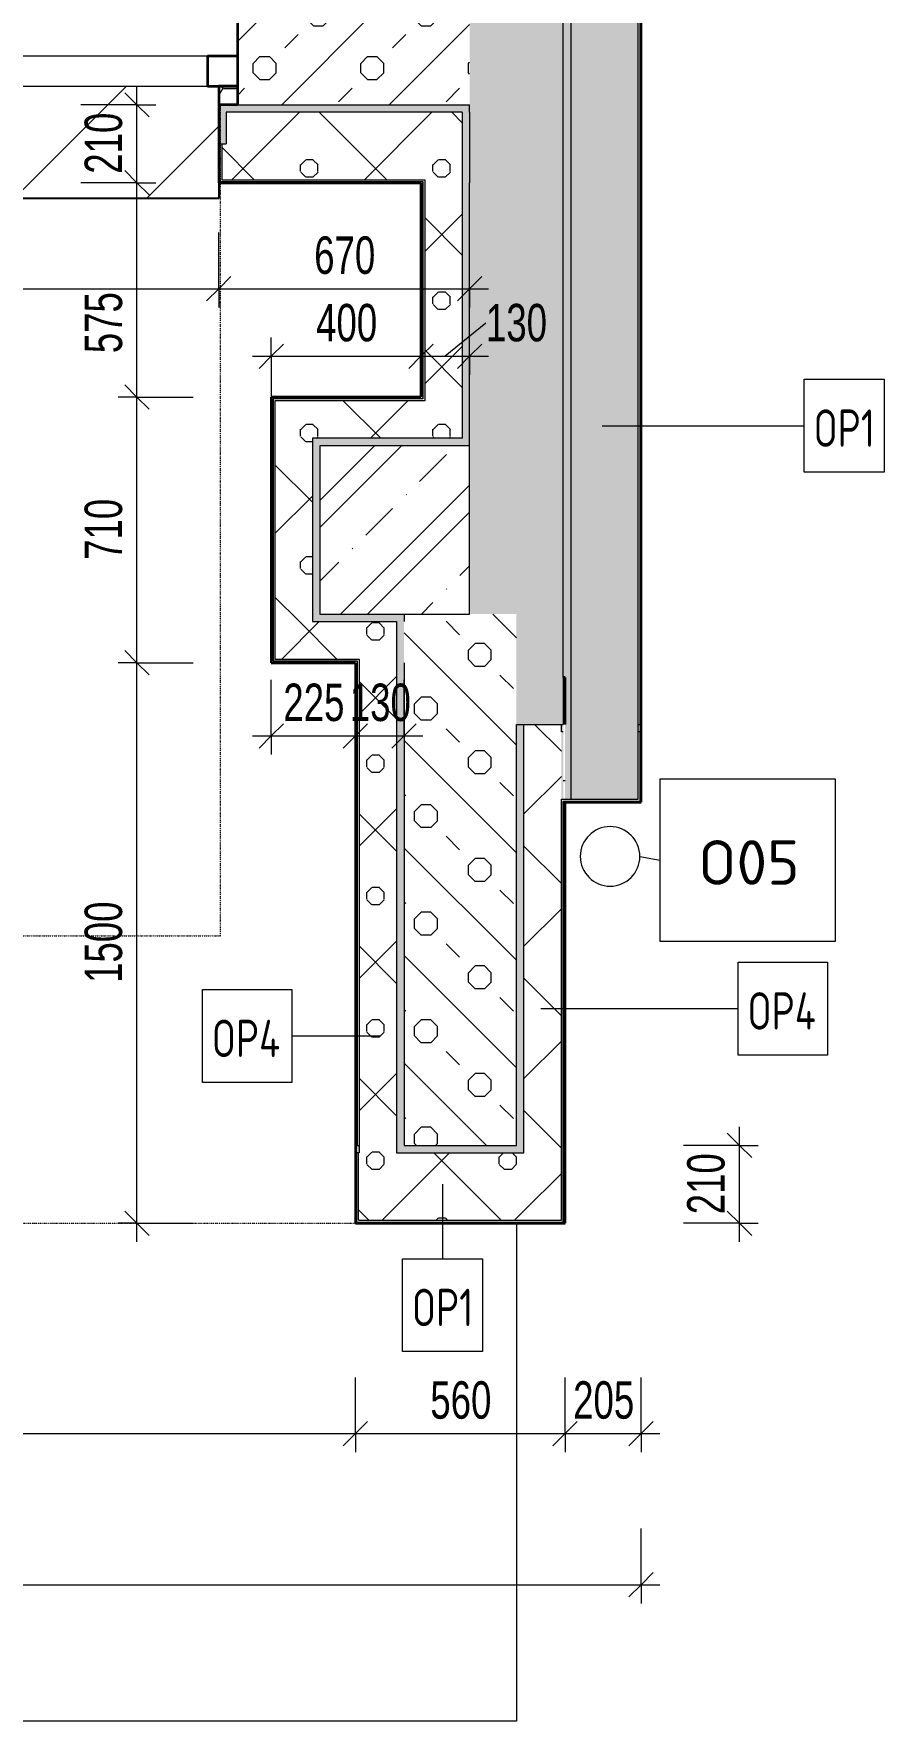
# Model space of a CAD drawing. Header units: millimetres. Extents: x -3281 to 232784, y -45352 to 20466.
# Drawn here: x 40099 to 42371, y -31726 to -27217 of the extents above; entities that cross this region are included whole.
import ezdxf

# ---------------------------------------------------------------- set-up
doc = ezdxf.new("R2010")
doc.units = ezdxf.units.MM
doc.linetypes.add('Dash dot dot', pattern=[5, 2, -1, 0, -1, 0, -1])
for name, color, linetype, lineweight in [('A-ANNO-DIMS', 211, 'Continuous', 9), ('A-ANNO-DIMS-50', 211, 'Continuous', 9), ('A-DETL', 90, 'Continuous', 13), ('A-DETL-THIN', 151, 'Continuous', 13), ('A-FLOR', 192, 'Continuous', 13), ('A-GLAZ', 151, 'Continuous', 13), ('A-WALL', 113, 'Continuous', 13), ('A-WALL-IDEN', 211, 'Continuous', 9), ('E-POWR-CNDT-IDEN', 130, 'Continuous', 9), ('E-POWR-RISE', 130, 'Continuous', 13), ('Q-SPCQ', 91, 'Continuous', 13)]:
    doc.layers.add(name, color=color, linetype=linetype, lineweight=lineweight)
doc.layers.add('A-DETL-MBND', color=5, linetype='Continuous')
doc.layers.add('A-WALL-PATT', color=111, linetype='Continuous')
doc.styles.add('Arial_1', font='arial.ttf', dxfattribs={"width": 0.7, "height": 100})
doc.styles.add('ISOCPEUR', font='isocpeur.ttf', dxfattribs={"width": 0.75, "height": 100})
doc.styles.add('ISOCPEUR_2', font='isocpeur.ttf', dxfattribs={"height": 119.0625})
doc.dimstyles.new('Vnitřní_-_průhledné', dxfattribs={"dimscale": 304.8, "dimtxt": 102.02594, "dimasz": 0.213255, "dimexe": 0.164042, "dimexo": 0.0625, "dimgap": 0.032808, "dimtad": 1, "dimdec": 0, "dimrnd": 5, "dimzin": 0, "dimdsep": 46, "dimtxsty": 'Arial_1', "dimblk1": 'OBLIQUE', "dimblk2": 'OBLIQUE', "dimsah": 1, "dimcen": 0.09, "dimdle": 0.164042, "dimazin": 0, "dimtfac": 1, "dimtdec": 4, "dimtix": 1, "dimtmove": 1, "dimatfit": 3, "dimfxl": 0.492126, "dimfxlon": 1, "dimtvp": 1, "dimtolj": 1, "dimtzin": 0, "dimarcsym": 2})
doc.dimstyles.new('Vnitřní_-_průhledné_1', dxfattribs={"dimscale": 304.8, "dimtxt": 102.02594, "dimasz": 0.213255, "dimexe": 0.164042, "dimexo": 0.0625, "dimgap": 0.032808, "dimtad": 1, "dimdec": 0, "dimrnd": 5, "dimzin": 0, "dimdsep": 46, "dimtxsty": 'Arial_1', "dimblk1": 'OBLIQUE', "dimblk2": 'OBLIQUE', "dimsah": 1, "dimcen": 0.09, "dimdle": 0.164042, "dimazin": 0, "dimtfac": 1, "dimtdec": 4, "dimtix": 1, "dimtmove": 0, "dimatfit": 3, "dimfxl": 0.492126, "dimfxlon": 1, "dimtvp": 1, "dimtolj": 1, "dimtzin": 0, "dimarcsym": 2})
doc.dimstyles.new('Vnitřní_-_průhledné_2', dxfattribs={"dimscale": 304.8, "dimtxt": 102.02594, "dimasz": 0.213255, "dimexe": 0.164042, "dimexo": 0.0625, "dimgap": 0.032808, "dimtad": 1, "dimdec": 0, "dimrnd": 5, "dimzin": 0, "dimdsep": 46, "dimtxsty": 'Arial_1', "dimblk1": 'OBLIQUE', "dimblk2": 'OBLIQUE', "dimsah": 1, "dimcen": 0.09, "dimdle": 0.164042, "dimazin": 0, "dimtfac": 1, "dimtdec": 4, "dimtix": 1, "dimtmove": 2, "dimatfit": 3, "dimfxl": 0.492126, "dimfxlon": 1, "dimtvp": 1, "dimtolj": 1, "dimtzin": 0, "dimarcsym": 2})
pattern_1 = [(45, (0, 0), (0.0007, 353.5527), []), (315, (0, 0), (353.552, 0), []), (270, (153.68, 9.56), (176.771, -176.771), [19.139, -334.416]), (270, (199.87, 9.56), (176.771, -176.771), [19.139, -334.416]), (0, (166.57, 23.1), (176.771, 176.771), [19.139, -334.416]), (0, (166.57, -23.1), (176.771, 176.771), [19.139, -334.416]), (45, (153.68, 9.56), (0.0007, 353.5527), [19.139, -230.861]), (45, (186.35, -23.1), (0.0007, 353.5527), [19.139, -230.861]), (315, (186.35, 23.1), (353.552, 0), [19.139, -230.861]), (315, (153.68, -9.56), (353.552, 0), [19.139, -230.861])]

# ---------------------------------------------------------------- blocks, each defined once
blk = doc.blocks.new('OKNO_2k_nadsvetlik - OKNO_2k_nadsvetlik 2000 x 1850-1972473-1NP_NÁVRH A')
at = {"layer": 'A-GLAZ'}
h = blk.add_hatch(dxfattribs=at)
h.set_pattern_fill('FP_81', color=256, style=0, pattern_type=2)
h.set_pattern_definition([(180, (39643.29, -27281.737), (-75, -43.3), [50, -100]), (240, (39593.29, -27281.737), (-0.0011, -86.601905), [50, -100]), (120, (39593.29, -27281.737), (-74.9989, 43.301905), [50, -100])])
h.paths.add_polyline_path([(-970, 125), (-1000, 125), (-1000, 75), (-950, 75), (-950, 125), (-951, 125)])
h.paths.add_polyline_path([(999, 125), (950, 125), (950, 75), (1000, 75), (1000, 125)])
at = {"layer": 'A-GLAZ', "lineweight": 35}
for p, q in [((-950, 75), (-950, 125)), ((950, 125), (950, 75)), ((-1000, 75), (-950, 75)), ((-920, 75), (-1000, 75)), ((-920, -5), (-920, 75)), ((40, 75), (-40, 75)), ((-40, 75), (-40, -5)), ((40, -5), (40, 75)), ((1000, 75), (920, 75)), ((920, 75), (920, -5)), ((950, 75), (1000, 75)), ((-1000, -5), (-920, -5)), ((-40, -5), (40, -5)), ((920, -5), (1000, -5))]:
    blk.add_line(p, q, dxfattribs=at)
at = {"layer": 'A-GLAZ'}
for p, q in [((-40, 75), (-920, 75)), ((920, 75), (40, 75)), ((-920, -5), (-40, -5)), ((40, -5), (920, -5))]:
    blk.add_line(p, q, dxfattribs=at)
blk = doc.blocks.new('parapet_ext - parapet_ext-1802098-1NP_NÁVRH A')
at = {"layer": 'Q-SPCQ'}
h = blk.add_hatch(dxfattribs=at)
h.set_pattern_fill('FP_82', color=11, style=0, pattern_type=2)
h.set_pattern_definition([(225, (39643.3, -27356.74), (176.7767, -176.7767), [])])
h.paths.add_polyline_path([(-950, 300), (-950, 0), (950, 0), (950, 300), (-439.3, 300)])
at = {"layer": 'Q-SPCQ', "color": 21, "lineweight": 25}
for p, q in [((-950, 258), (-950, 300)), ((-950, 300), (950, 300)), ((950, 300), (950, 258))]:
    blk.add_line(p, q, dxfattribs=at)
blk = doc.blocks.new('DIMBLOCK5-1NP_NÁVRH A')
at = {"layer": 'A-ANNO-DIMS-50'}
for p, q in [((38693.3, -27898.3), (38693.3, -27748.3)), ((40593.3, -27898.3), (40593.3, -27748.3)), ((38693.3, -27898.3), (40593.3, -27898.3)), ((38693.3, -27898.3), (38693.3, -27948.3)), ((40593.3, -27898.3), (40593.3, -27948.3))]:
    blk.add_line(p, q, dxfattribs=at)
at = {"layer": 'A-ANNO-DIMS-50', "lineweight": 18}
for p, q in [((38693.3, -27898.3), (38725.8, -27865.8)), ((40593.3, -27898.3), (40625.8, -27865.8)), ((38693.3, -27898.3), (38660.8, -27930.8)), ((40593.3, -27898.3), (40560.8, -27930.8))]:
    blk.add_line(p, q, dxfattribs=at)
at = {"layer": 'A-ANNO-DIMS-50', "color": 0, "char_height": 100, "attachment_point": 1, "line_spacing_factor": 0.941778, "style": 'Arial_1'}
for s, insert, width in [('1900', (39536.6, -27758.4), 256.164), ('1850 (800)', (39411.8, -27935.4), 555.649)]:
    blk.add_mtext(s, dxfattribs=dict(at, insert=insert, width=width))
blk = doc.blocks.new('_Oblique')
at = {"color": 0, "linetype": 'ByBlock', "lineweight": -2}
blk.add_line((-0.5, -0.5), (0.5, 0.5), dxfattribs=at)
blk = doc.blocks.new('DIMBLOCK6-1NP_NÁVRH A')
at = {"layer": 'A-ANNO-DIMS-50'}
for p, q in [((40593.3, -27898.3), (40593.3, -27748.3)), ((41263.6, -27898.3), (41263.6, -27748.3)), ((40593.3, -27898.3), (41313.6, -27898.3)), ((40593.3, -27898.3), (40593.3, -27948.3)), ((41263.6, -27898.3), (41263.6, -27948.3))]:
    blk.add_line(p, q, dxfattribs=at)
at = {"layer": 'A-ANNO-DIMS-50', "lineweight": 18}
for p, q in [((40593.3, -27898.3), (40625.8, -27865.8)), ((41263.6, -27898.3), (41296.1, -27865.8)), ((40593.3, -27898.3), (40560.8, -27930.8)), ((41263.6, -27898.3), (41231.1, -27930.8))]:
    blk.add_line(p, q, dxfattribs=at)
at = {"layer": 'A-ANNO-DIMS-50', "color": 0, "insert": (40848.4, -27758.4), "char_height": 100, "width": 192.123, "attachment_point": 1, "line_spacing_factor": 0.941778, "style": 'Arial_1'}
blk.add_mtext('670', dxfattribs=at)
blk = doc.blocks.new('DIMBLOCK17-1NP_NÁVRH A')
at = {"layer": 'A-ANNO-DIMS-50'}
for p, q in [((35401.3, -30957.7), (35401.3, -30807.7)), ((40958.6, -30957.7), (40958.6, -30807.7)), ((35401.3, -30957.7), (40958.6, -30957.7)), ((35401.3, -30957.7), (35401.3, -31007.7)), ((40958.6, -30957.7), (40958.6, -31007.7))]:
    blk.add_line(p, q, dxfattribs=at)
at = {"layer": 'A-ANNO-DIMS-50', "lineweight": 18}
for p, q in [((35401.3, -30957.7), (35433.8, -30925.2)), ((40958.6, -30957.7), (40991.1, -30925.2)), ((35401.3, -30957.7), (35368.8, -30990.2)), ((40958.6, -30957.7), (40926.1, -30990.2))]:
    blk.add_line(p, q, dxfattribs=at)
at = {"layer": 'A-ANNO-DIMS-50', "color": 0, "insert": (38073.2, -30817.8), "char_height": 100, "width": 256.164, "attachment_point": 1, "line_spacing_factor": 0.941778, "style": 'Arial_1'}
blk.add_mtext('5555', dxfattribs=at)
blk = doc.blocks.new('DIMBLOCK18-1NP_NÁVRH A')
at = {"layer": 'A-ANNO-DIMS-50'}
for p, q in [((40958.6, -30957.7), (40958.6, -30807.7)), ((41518.6, -30957.7), (41518.6, -30807.7)), ((40958.6, -30957.7), (41518.6, -30957.7)), ((40958.6, -30957.7), (40958.6, -31007.7)), ((41518.6, -30957.7), (41518.6, -31007.7))]:
    blk.add_line(p, q, dxfattribs=at)
at = {"layer": 'A-ANNO-DIMS-50', "lineweight": 18}
for p, q in [((40958.6, -30957.7), (40991.1, -30925.2)), ((41518.6, -30957.7), (41551.1, -30925.2)), ((40958.6, -30957.7), (40926.1, -30990.2)), ((41518.6, -30957.7), (41486.1, -30990.2))]:
    blk.add_line(p, q, dxfattribs=at)
at = {"layer": 'A-ANNO-DIMS-50', "color": 0, "insert": (41158.5, -30817.8), "char_height": 100, "width": 192.123, "attachment_point": 1, "line_spacing_factor": 0.941778, "style": 'Arial_1'}
blk.add_mtext('560', dxfattribs=at)
blk = doc.blocks.new('DIMBLOCK19-1NP_NÁVRH A')
at = {"layer": 'A-ANNO-DIMS-50'}
for p, q in [((41518.6, -30957.7), (41518.6, -30807.7)), ((41721.6, -30957.7), (41721.6, -30807.7)), ((41518.6, -30957.7), (41771.6, -30957.7)), ((41518.6, -30957.7), (41518.6, -31007.7)), ((41721.6, -30957.7), (41721.6, -31007.7))]:
    blk.add_line(p, q, dxfattribs=at)
at = {"layer": 'A-ANNO-DIMS-50', "lineweight": 18}
for p, q in [((41518.6, -30957.7), (41551.1, -30925.2)), ((41721.6, -30957.7), (41754.1, -30925.2)), ((41518.6, -30957.7), (41486.1, -30990.2)), ((41721.6, -30957.7), (41689.1, -30990.2))]:
    blk.add_line(p, q, dxfattribs=at)
at = {"layer": 'A-ANNO-DIMS-50', "color": 0, "insert": (41540, -30817.8), "char_height": 100, "width": 192.123, "attachment_point": 1, "line_spacing_factor": 0.941778, "style": 'Arial_1'}
blk.add_mtext('205', dxfattribs=at)
blk = doc.blocks.new('DIMBLOCK127-1NP_NÁVRH A')
at = {"layer": 'A-ANNO-DIMS-50', "lineweight": 18}
for p, q in [((41984.3, -30187.5), (41951.8, -30155)), ((41984.3, -30187.5), (42016.8, -30220)), ((41984.3, -30395.5), (41951.8, -30363)), ((41984.3, -30395.5), (42016.8, -30428))]:
    blk.add_line(p, q, dxfattribs=at)
at = {"layer": 'A-ANNO-DIMS-50'}
for p, q in [((41984.3, -30445.5), (41984.3, -30137.5)), ((41984.3, -30187.5), (41834.3, -30187.5)), ((41984.3, -30187.5), (42034.3, -30187.5)), ((41984.3, -30395.5), (41834.3, -30395.5)), ((41984.3, -30395.5), (42034.3, -30395.5))]:
    blk.add_line(p, q, dxfattribs=at)
at = {"layer": 'A-ANNO-DIMS-50', "color": 0, "insert": (41844.5, -30371.6), "char_height": 100, "width": 192.123, "attachment_point": 1, "rotation": 90, "line_spacing_factor": 0.941778, "style": 'Arial_1'}
blk.add_mtext('210', dxfattribs=at)
blk = doc.blocks.new('DIMBLOCK141-1NP_NÁVRH A')
at = {"layer": 'A-ANNO-DIMS-50'}
for p, q in [((35401.3, -31361.7), (35401.3, -31211.7)), ((41721.6, -31361.7), (41721.6, -31211.7)), ((35401.3, -31361.7), (41771.6, -31361.7)), ((35401.3, -31361.7), (35401.3, -31411.7)), ((41721.6, -31361.7), (41721.6, -31411.7))]:
    blk.add_line(p, q, dxfattribs=at)
at = {"layer": 'A-ANNO-DIMS-50', "lineweight": 18}
for p, q in [((35401.3, -31361.7), (35433.8, -31329.2)), ((41721.6, -31361.7), (41754.1, -31329.2)), ((35401.3, -31361.7), (35368.8, -31394.2)), ((41721.6, -31361.7), (41689.1, -31394.2))]:
    blk.add_line(p, q, dxfattribs=at)
at = {"layer": 'A-ANNO-DIMS-50', "color": 0, "insert": (38454.7, -31221.8), "char_height": 100, "width": 256.164, "attachment_point": 1, "line_spacing_factor": 0.941778, "style": 'Arial_1'}
blk.add_mtext('6320', dxfattribs=at)
blk = doc.blocks.new('DIMBLOCK143-1NP_NÁVRH A')
at = {"layer": 'A-ANNO-DIMS-50'}
for p, q in [((40375.1, -28897.7), (40325.1, -28897.7)), ((40375.1, -30445.5), (40375.1, -28897.7)), ((40375.1, -28897.7), (40525.1, -28897.7)), ((40375.1, -30395.5), (40325.1, -30395.5)), ((40375.1, -30395.5), (40525.1, -30395.5))]:
    blk.add_line(p, q, dxfattribs=at)
at = {"layer": 'A-ANNO-DIMS-50', "lineweight": 18}
for p, q in [((40375.1, -28897.7), (40342.6, -28865.2)), ((40375.1, -28897.7), (40407.6, -28930.2)), ((40375.1, -30395.5), (40342.6, -30363)), ((40375.1, -30395.5), (40407.6, -30428))]:
    blk.add_line(p, q, dxfattribs=at)
at = {"layer": 'A-ANNO-DIMS-50', "color": 0, "insert": (40235.3, -29753.3), "char_height": 100, "width": 256.164, "attachment_point": 1, "rotation": 90, "line_spacing_factor": 0.941778, "style": 'Arial_1'}
blk.add_mtext('1500', dxfattribs=at)
blk = doc.blocks.new('DIMBLOCK144-1NP_NÁVRH A')
at = {"layer": 'A-ANNO-DIMS-50', "lineweight": 18}
for p, q in [((40375.1, -28187.7), (40342.6, -28155.2)), ((40375.1, -28187.7), (40407.6, -28220.2)), ((40375.1, -28897.7), (40342.6, -28865.2)), ((40375.1, -28897.7), (40407.6, -28930.2))]:
    blk.add_line(p, q, dxfattribs=at)
at = {"layer": 'A-ANNO-DIMS-50'}
for p, q in [((40375.1, -28187.7), (40325.1, -28187.7)), ((40375.1, -28897.7), (40375.1, -28187.7)), ((40375.1, -28187.7), (40525.1, -28187.7)), ((40375.1, -28897.7), (40325.1, -28897.7)), ((40375.1, -28897.7), (40525.1, -28897.7))]:
    blk.add_line(p, q, dxfattribs=at)
at = {"layer": 'A-ANNO-DIMS-50', "color": 0, "insert": (40235.3, -28622.7), "char_height": 100, "width": 192.123, "attachment_point": 1, "rotation": 90, "line_spacing_factor": 0.941778, "style": 'Arial_1'}
blk.add_mtext('710', dxfattribs=at)
blk = doc.blocks.new('DIMBLOCK145-1NP_NÁVRH A')
at = {"layer": 'A-ANNO-DIMS-50', "lineweight": 18}
for p, q in [((40375.1, -27614.7), (40342.6, -27582.2)), ((40375.1, -27614.7), (40407.6, -27647.2)), ((40375.1, -28187.7), (40342.6, -28155.2)), ((40375.1, -28187.7), (40407.6, -28220.2))]:
    blk.add_line(p, q, dxfattribs=at)
at = {"layer": 'A-ANNO-DIMS-50'}
for p, q in [((40375.1, -27614.7), (40225.1, -27614.7)), ((40375.1, -28187.7), (40375.1, -27614.7)), ((40375.1, -27614.7), (40425.1, -27614.7)), ((40375.1, -28187.7), (40325.1, -28187.7)), ((40375.1, -28187.7), (40525.1, -28187.7))]:
    blk.add_line(p, q, dxfattribs=at)
at = {"layer": 'A-ANNO-DIMS-50', "color": 0, "insert": (40235.3, -28070.4), "char_height": 100, "width": 192.123, "attachment_point": 1, "rotation": 90, "line_spacing_factor": 0.941778, "style": 'Arial_1'}
blk.add_mtext('575', dxfattribs=at)
blk = doc.blocks.new('DIMBLOCK146-1NP_NÁVRH A')
at = {"layer": 'A-ANNO-DIMS-50'}
for p, q in [((40375.1, -27614.7), (40375.1, -27356.7)), ((40375.1, -27406.7), (40225.1, -27406.7)), ((40375.1, -27406.7), (40425.1, -27406.7)), ((40375.1, -27614.7), (40225.1, -27614.7)), ((40375.1, -27614.7), (40425.1, -27614.7))]:
    blk.add_line(p, q, dxfattribs=at)
at = {"layer": 'A-ANNO-DIMS-50', "lineweight": 18}
for p, q in [((40375.1, -27406.7), (40342.6, -27374.2)), ((40375.1, -27406.7), (40407.6, -27439.2)), ((40375.1, -27614.7), (40342.6, -27582.2)), ((40375.1, -27614.7), (40407.6, -27647.2))]:
    blk.add_line(p, q, dxfattribs=at)
at = {"layer": 'A-ANNO-DIMS-50', "color": 0, "insert": (40235.3, -27590.8), "char_height": 100, "width": 192.123, "attachment_point": 1, "rotation": 90, "line_spacing_factor": 0.941778, "style": 'Arial_1'}
blk.add_mtext('210', dxfattribs=at)
blk = doc.blocks.new('DIMBLOCK188-1NP_NÁVRH A')
at = {"layer": 'A-ANNO-DIMS-50'}
for p, q in [((40733.6, -29093.3), (40733.6, -28943.3)), ((40958.6, -29093.3), (40958.6, -28943.3)), ((40683.6, -29093.3), (40958.6, -29093.3)), ((40733.6, -29093.3), (40733.6, -29143.3)), ((40958.6, -29093.3), (40958.6, -29143.3))]:
    blk.add_line(p, q, dxfattribs=at)
at = {"layer": 'A-ANNO-DIMS-50', "lineweight": 18}
for p, q in [((40733.6, -29093.3), (40766.1, -29060.8)), ((40958.6, -29093.3), (40991.1, -29060.8)), ((40733.6, -29093.3), (40701.1, -29125.8)), ((40958.6, -29093.3), (40926.1, -29125.8))]:
    blk.add_line(p, q, dxfattribs=at)
at = {"layer": 'A-ANNO-DIMS-50', "color": 0, "insert": (40766, -28953.4), "char_height": 100, "width": 192.123, "attachment_point": 1, "line_spacing_factor": 0.941778, "style": 'Arial_1'}
blk.add_mtext('225', dxfattribs=at)
blk = doc.blocks.new('DIMBLOCK189-1NP_NÁVRH A')
at = {"layer": 'A-ANNO-DIMS-50'}
for p, q in [((40958.6, -29093.3), (40958.6, -28943.3)), ((41088.6, -29093.3), (41088.6, -28943.3)), ((40958.6, -29093.3), (41138.6, -29093.3)), ((40958.6, -29093.3), (40958.6, -29143.3)), ((41088.6, -29093.3), (41088.6, -29143.3))]:
    blk.add_line(p, q, dxfattribs=at)
at = {"layer": 'A-ANNO-DIMS-50', "lineweight": 18}
for p, q in [((40958.6, -29093.3), (40991.1, -29060.8)), ((41088.6, -29093.3), (41121.1, -29060.8)), ((40958.6, -29093.3), (40926.1, -29125.8)), ((41088.6, -29093.3), (41056.1, -29125.8))]:
    blk.add_line(p, q, dxfattribs=at)
at = {"layer": 'A-ANNO-DIMS-50', "color": 0, "insert": (40943.5, -28953.4), "char_height": 100, "width": 192.123, "attachment_point": 1, "line_spacing_factor": 0.941778, "style": 'Arial_1'}
blk.add_mtext('130', dxfattribs=at)
blk = doc.blocks.new('DIMBLOCK190-1NP_NÁVRH A')
at = {"layer": 'A-ANNO-DIMS-50'}
for p, q in [((41133.6, -28078.5), (41133.6, -27928.5)), ((40733.6, -28078.5), (40733.6, -28028.5)), ((40683.6, -28078.5), (41133.6, -28078.5)), ((40733.6, -28078.5), (40733.6, -28228.5)), ((41133.6, -28078.5), (41133.6, -28128.5))]:
    blk.add_line(p, q, dxfattribs=at)
at = {"layer": 'A-ANNO-DIMS-50', "lineweight": 18}
for p, q in [((40733.6, -28078.5), (40766.1, -28046)), ((41133.6, -28078.5), (41166.1, -28046)), ((40733.6, -28078.5), (40701.1, -28111)), ((41133.6, -28078.5), (41101.1, -28111))]:
    blk.add_line(p, q, dxfattribs=at)
at = {"layer": 'A-ANNO-DIMS-50', "color": 0, "insert": (40853.5, -27938.7), "char_height": 100, "width": 192.123, "attachment_point": 1, "line_spacing_factor": 0.941778, "style": 'Arial_1'}
blk.add_mtext('400', dxfattribs=at)
blk = doc.blocks.new('DIMBLOCK191-1NP_NÁVRH A')
at = {"layer": 'A-ANNO-DIMS-50'}
for p, q in [((41133.6, -28078.5), (41133.6, -27928.5)), ((41263.6, -28078.5), (41263.6, -27928.5)), ((41307.1, -27990.1), (41198.6, -28078.5)), ((41307.1, -27990.1), (41307.1, -27990.1)), ((41133.6, -28078.5), (41313.6, -28078.5)), ((41133.6, -28078.5), (41133.6, -28128.5)), ((41263.6, -28078.5), (41263.6, -28128.5))]:
    blk.add_line(p, q, dxfattribs=at)
at = {"layer": 'A-ANNO-DIMS-50', "lineweight": 18}
for p, q in [((41133.6, -28078.5), (41166.1, -28046)), ((41263.6, -28078.5), (41296.1, -28046)), ((41133.6, -28078.5), (41101.1, -28111)), ((41263.6, -28078.5), (41231.1, -28111))]:
    blk.add_line(p, q, dxfattribs=at)
at = {"layer": 'A-ANNO-DIMS-50', "color": 0, "insert": (41307.1, -27938.7), "char_height": 100, "width": 192.123, "attachment_point": 1, "line_spacing_factor": 0.941778, "style": 'Arial_1'}
blk.add_mtext('130', dxfattribs=at)

msp = doc.modelspace()

# ---------------------------------------------------------------- hatches: boundary and pattern name
at = {"layer": 'A-WALL-PATT', "lineweight": 13}
h = msp.add_hatch(dxfattribs=at)
h.set_pattern_fill('FP_26', color=256, angle=-135, style=0, pattern_type=2)
h.set_pattern_definition([(315, (41263.59, -24071.81), (143.684, 143.684), []), (270, (41330.89, -24300.76), (143.684, -143.684), [25.4, -261.968]), (315, (41330.9, -24326.16), (143.684, 143.684), [25.4, -177.8]), (1e-13, (41348.85, -24344.12), (143.684, 143.684), [25.4, -261.968]), (45, (41374.25, -24344.12), (-143.684, 143.684), [25.4, -177.8]), (270, (41392.21, -24300.76), (143.684, -143.684), [25.4, -261.968]), (315, (41374.25, -24282.8), (143.684, 143.684), [25.4, -177.8]), (1e-13, (41348.85, -24282.8), (143.684, 143.684), [25.4, -261.968]), (45, (41330.9, -24300.76), (-143.684, 143.684), [25.4, -177.8]), (315, (41415.44, -24367.34), (143.684, 143.684), [50.8, -152.4])])
h.paths.add_polyline_path([(41388.6, -29062.5), (41513.6, -29062.5), (41513.6, -23782.3), (41263.6, -23782.3), (41263.6, -28767.7), (41388.6, -28767.7), (41388.6, -28937.5)])
h.paths.add_polyline_path([(41463.6, -22882.3), (41513.6, -22882.3), (41513.6, -22282.3), (41263.6, -22282.3), (41263.6, -22882.3), (41383.6, -22882.3)])
h.paths.add_polyline_path([(41513.6, -21382.3), (41513.6, -19232.3), (41263.6, -19232.3), (41263.6, -21382.3), (41463.6, -21382.3)])
at = {"layer": 'A-WALL-PATT'}
h = msp.add_hatch(color=11, dxfattribs=at)
h.paths.add_polyline_path([(41533.6, -29262.5), (41533.6, -23752.3), (41617.6, -23752.3), (41617.6, -23732.3), (41514.6, -23732.3), (41514.6, -23782.3), (41513.6, -23782.3), (41513.6, -29062.5), (41518.6, -29062.5), (41518.6, -29262.5)])
h.paths.add_polyline_path([(41514.6, -22932.3), (41617.6, -22932.3), (41617.6, -22912.3), (41533.6, -22912.3), (41533.6, -22252.3), (41617.6, -22252.3), (41617.6, -22232.3), (41514.6, -22232.3), (41514.6, -22282.3), (41513.6, -22282.3), (41513.6, -22882.3), (41514.6, -22882.3), (41514.6, -22931.3)])
h.paths.add_polyline_path([(41533.6, -21432.3), (41617.6, -21432.3), (41617.6, -21412.3), (41533.6, -21412.3), (41533.6, -19829.6), (41513.6, -19829.6), (41513.6, -21382.3), (41514.6, -21382.3), (41514.6, -21432.3)])
at = {"layer": 'A-WALL-PATT', "lineweight": 13}
h = msp.add_hatch(dxfattribs=at)
h.set_pattern_fill('FP_12', color=11, style=0, pattern_type=2)
h.set_pattern_definition(pattern_1)
h.paths.add_polyline_path([(41533.6, -29082.5), (41713.6, -29082.5), (41713.6, -23740.3), (41617.6, -23740.3), (41617.6, -23752.3), (41533.6, -23752.3), (41533.6, -29062.5)])
h.paths.add_polyline_path([(41617.6, -22924.3), (41713.6, -22924.3), (41713.6, -22240.3), (41617.6, -22240.3), (41617.6, -22252.3), (41533.6, -22252.3), (41533.6, -22912.3), (41617.6, -22912.3)])
h.paths.add_polyline_path([(41617.6, -21424.3), (41713.6, -21424.3), (41713.6, -19829.6), (41533.6, -19829.6), (41533.6, -21412.3), (41617.6, -21412.3)])
h = msp.add_hatch(dxfattribs=at)
h.set_pattern_fill('FP_34', color=256, angle=-135, style=0, pattern_type=2)
h.set_pattern_definition([(45, (38175.28, -27406.74), (-143.684, 143.684), []), (2e-13, (38404.23, -27339.43), (143.684, 143.684), [25.4, -261.968]), (45, (38429.63, -27339.43), (-143.684, 143.684), [25.4, -177.8]), (90, (38447.59, -27321.47), (-143.684, 143.684), [25.4, -261.968]), (135, (38447.59, -27296.07), (-143.684, -143.684), [25.4, -177.8]), (2e-13, (38404.23, -27278.11), (143.684, 143.684), [25.4, -261.968]), (45, (38386.27, -27296.07), (-143.684, 143.684), [25.4, -177.8]), (90, (38386.27, -27321.47), (-143.684, 143.684), [25.4, -261.968]), (135, (38404.23, -27339.43), (-143.684, -143.684), [25.4, -177.8]), (45, (38470.8, -27254.9), (-143.684, 143.684), [50.8, -152.4])])
h.paths.add_polyline_path([(35593.3, -27406.7), (35593.3, -27156.7), (34943.3, -27156.7), (34943.3, -27406.7), (35193.3, -27406.7)])
h.paths.add_polyline_path([(41263.6, -27406.7), (41263.6, -27156.7), (40643.3, -27156.7), (40643.3, -27406.7), (40941.1, -27406.7)])
h.paths.add_polyline_path([(38128.3, -27406.7), (38643.3, -27406.7), (38643.3, -27156.7), (37993.3, -27156.7), (37993.3, -27406.7)])
at = {"layer": 'A-WALL-PATT'}
h = msp.add_hatch(color=11, dxfattribs=at)
h.paths.add_polyline_path([(38690.3, -27510.7), (38693.3, -27510.7), (38693.3, -27406.7), (37943.3, -27406.7), (37943.3, -27510.7), (37963.3, -27510.7), (37963.3, -27426.7), (38673.3, -27426.7), (38673.3, -27510.7), (38685.3, -27510.7)])
h.paths.add_polyline_path([(35640.3, -27510.7), (35643.3, -27510.7), (35643.3, -27406.7), (35193.3, -27406.7), (35193.3, -27426.7), (35623.3, -27426.7), (35623.3, -27510.7), (35635.3, -27510.7)])
h.paths.add_polyline_path([(40593.3, -27510.7), (40613.3, -27510.7), (40613.3, -27426.7), (41263.6, -27426.7), (41263.6, -27406.7), (40593.3, -27406.7), (40593.3, -27490)])
at = {"layer": 'A-WALL-PATT', "lineweight": 13}
h = msp.add_hatch(dxfattribs=at)
h.set_pattern_fill('FP_12', color=11, style=0, pattern_type=2)
h.set_pattern_definition(pattern_1)
h.paths.add_polyline_path([(35213.3, -27606.7), (35635.3, -27606.7), (35635.3, -27510.7), (35623.3, -27510.7), (35623.3, -27426.7), (35213.3, -27426.7), (35213.3, -27490)])
h.paths.add_polyline_path([(38685.3, -27606.7), (38685.3, -27510.7), (38673.3, -27510.7), (38673.3, -27426.7), (37963.3, -27426.7), (37963.3, -27510.7), (37951.3, -27510.7), (37951.3, -27606.7), (38365.7, -27606.7)])
h.paths.add_polyline_path([(40601.3, -27606.7), (41243.6, -27606.7), (41243.6, -27426.7), (40613.3, -27426.7), (40613.3, -27510.7), (40601.3, -27510.7)])
for points in [[(41263.6, -28297.7), (41263.6, -27426.7), (41243.6, -27426.7), (41243.6, -28297.7)], [(40863.6, -28767.7), (40863.6, -28297.7), (40843.6, -28297.7), (40843.6, -28767.7)], [(41263.6, -28317.7), (41263.6, -28297.7), (40863.6, -28297.7), (40863.6, -28317.7), (41243.6, -28317.7)], [(40941.1, -28787.7), (41088.6, -28787.7), (41088.6, -28767.7), (40843.6, -28767.7), (40843.6, -28787.7), (40863.6, -28787.7)], [(41088.6, -30187.5), (41088.6, -28787.7), (41068.6, -28787.7), (41068.6, -30187.5)], [(41408.6, -30207.5), (41408.6, -29062.5), (41388.6, -29062.5), (41388.6, -30207.5)]]:
    msp.add_hatch(color=11, dxfattribs=at).paths.add_polyline_path(points)
h = msp.add_hatch(dxfattribs=at)
h.set_pattern_fill('FP_12', color=11, style=0, pattern_type=2)
h.set_pattern_definition(pattern_1)
h.paths.add_polyline_path([(41143.6, -28197.7), (41243.6, -28197.7), (41243.6, -27606.7), (41143.6, -27606.7), (41143.6, -28192.7)])
h = msp.add_hatch(dxfattribs=at)
h.set_pattern_fill('FP_12', color=11, style=0, pattern_type=2)
h.set_pattern_definition(pattern_1)
h.paths.add_polyline_path([(40843.6, -28787.7), (40843.6, -28197.7), (40743.6, -28197.7), (40743.6, -28787.7)])
h = msp.add_hatch(dxfattribs=at)
h.set_pattern_fill('FP_12', color=11, style=0, pattern_type=2)
h.set_pattern_definition(pattern_1)
h.paths.add_polyline_path([(41243.6, -28297.7), (41243.6, -28197.7), (40843.6, -28197.7), (40843.6, -28297.7), (40941.1, -28297.7)])
h = msp.add_hatch(dxfattribs=at)
h.set_pattern_fill('FP_33', color=256, angle=-135, style=0, pattern_type=2)
h.set_pattern_definition([(45, (0, 0), (-179.6051, 179.6051), []), (45, (71.84, 6e-12), (-179.6051, 179.6051), []), (45, (215.53, 2e-11), (-107.7631, 251.4472), [101.6, -50.8, 1.676, -49.124])])
h.paths.add_polyline_path([(41263.6, -28767.7), (41263.6, -28317.7), (40863.6, -28317.7), (40863.6, -28767.7), (41088.6, -28767.7)])
h = msp.add_hatch(dxfattribs=at)
h.set_pattern_fill('FP_115', color=256, angle=225, style=0, pattern_type=2)
h.set_pattern_definition([(135, (41388.59, -29405.74), (-143.684, -143.684), []), (90, (41321.29, -29176.8), (-143.684, 143.684), [25.4, -261.968]), (135, (41321.29, -29151.4), (-143.684, -143.684), [25.4, -177.8]), (180, (41303.33, -29133.44), (-143.684, -143.684), [25.4, -261.968]), (225, (41277.92, -29133.44), (143.684, -143.684), [25.4, -177.8]), (90, (41259.96, -29176.8), (-143.684, 143.684), [25.4, -261.968]), (135, (41277.93, -29194.76), (-143.684, -143.684), [25.4, -177.8]), (180, (41303.32, -29194.76), (-143.684, -143.684), [25.4, -261.968]), (225, (41321.29, -29176.8), (143.684, -143.684), [25.4, -177.8]), (135, (41236.74, -29110.21), (-143.684, -143.684), [50.8, -152.4])])
h.paths.add_polyline_path([(41370.3, -30187.5), (41388.6, -30187.5), (41388.6, -28767.7), (41088.6, -28767.7), (41088.6, -30187.5)])
h = msp.add_hatch(dxfattribs=at)
h.set_pattern_fill('FP_12', color=11, style=0, pattern_type=2)
h.set_pattern_definition(pattern_1)
h.paths.add_polyline_path([(40743.6, -28887.7), (41068.6, -28887.7), (41068.6, -28787.7), (40743.6, -28787.7), (40743.6, -28836.2)])
h = msp.add_hatch(dxfattribs=at)
h.set_pattern_fill('FP_12', color=11, style=0, pattern_type=2)
h.set_pattern_definition(pattern_1)
h.paths.add_polyline_path([(41068.6, -30207.5), (41068.6, -28887.7), (40968.6, -28887.7), (40968.6, -30207.5)])
at = {"layer": 'A-WALL-PATT'}
h = msp.add_hatch(color=11, dxfattribs=at)
h.paths.add_polyline_path([(32325.8, -29166.5), (32328.8, -29166.5), (32328.8, -29062.5), (31628.8, -29062.5), (31628.8, -29166.5), (31648.8, -29166.5), (31648.8, -29082.5), (32308.8, -29082.5), (32308.8, -29166.5), (32320.8, -29166.5)])
h.paths.add_polyline_path([(29328.8, -29166.5), (29328.8, -29062.5), (29023.6, -29062.5), (29023.6, -29082.5), (29308.8, -29082.5), (29308.8, -29166.5), (29325.8, -29166.5)])
h.paths.add_polyline_path([(34628.8, -29166.5), (34648.8, -29166.5), (34648.8, -29082.5), (35213.3, -29082.5), (35213.3, -29062.5), (34628.8, -29062.5), (34628.8, -29082.5)])
h.paths.add_polyline_path([(41721.6, -29082.5), (41721.6, -29062.5), (41713.6, -29062.5), (41713.6, -29082.5), (41718.6, -29082.5)])
h.paths.add_polyline_path([(41508.6, -29082.5), (41513.6, -29082.5), (41513.6, -29062.5), (41508.6, -29062.5)])
at = {"layer": 'A-WALL-PATT', "lineweight": 13}
h = msp.add_hatch(dxfattribs=at)
h.set_pattern_fill('FP_12', color=11, style=0, pattern_type=2)
h.set_pattern_definition(pattern_1)
h.paths.add_polyline_path([(29320.8, -29262.5), (29320.8, -29166.5), (29308.8, -29166.5), (29308.8, -29082.5), (29123.6, -29082.5), (29123.6, -29262.5), (29133.6, -29262.5)])
h.paths.add_polyline_path([(31927.3, -29262.5), (32320.8, -29262.5), (32320.8, -29166.5), (32308.8, -29166.5), (32308.8, -29082.5), (31648.8, -29082.5), (31648.8, -29166.5), (31636.8, -29166.5), (31636.8, -29262.5)])
h.paths.add_polyline_path([(34636.8, -29262.5), (35393.3, -29262.5), (35393.3, -29082.5), (34648.8, -29082.5), (34648.8, -29166.5), (34636.8, -29166.5)])
h.paths.add_polyline_path([(41713.6, -29262.5), (41713.6, -29082.5), (41533.6, -29082.5), (41533.6, -29262.5), (41584.9, -29262.5)])
h.paths.add_polyline_path([(41513.6, -29262.5), (41513.6, -29082.5), (41508.6, -29082.5), (41508.6, -29262.5)])
h = msp.add_hatch(dxfattribs=at)
h.set_pattern_fill('FP_12', color=11, style=0, pattern_type=2)
h.set_pattern_definition(pattern_1)
h.paths.add_polyline_path([(41408.6, -30387.5), (41508.6, -30387.5), (41508.6, -29062.5), (41408.6, -29062.5), (41408.6, -30207.5)])
h = msp.add_hatch(color=11, dxfattribs=at)
h.paths.add_polyline_path([(41370.3, -30207.5), (41388.6, -30207.5), (41388.6, -30187.5), (41068.6, -30187.5), (41068.6, -30207.5), (41088.6, -30207.5)])
h.paths.add_polyline_path([(40963.6, -30207.5), (40968.6, -30207.5), (40968.6, -30187.5), (40958.6, -30187.5), (40958.6, -30207.5), (40961.6, -30207.5)])
h = msp.add_hatch(dxfattribs=at)
h.set_pattern_fill('FP_12', color=11, style=0, pattern_type=2)
h.set_pattern_definition(pattern_1)
h.paths.add_polyline_path([(40966.6, -30387.5), (41408.6, -30387.5), (41408.6, -30207.5), (40966.6, -30207.5)])

# ---------------------------------------------------------------- linework, layer by layer
at = {"layer": 'A-DETL', "linetype": 'Dash dot dot'}
for p, q in [((40598.6, -29627.5), (40598.6, -27406.7)), ((35468.6, -29627.5), (40598.6, -29627.5)), ((29133.6, -30395.5), (40958.6, -30395.5))]:
    msp.add_line(p, q, dxfattribs=at)
at = {"layer": 'A-DETL-MBND', "lineweight": 13}
msp.add_line((41513.6, -29212.5), (41518.6, -29212.5), dxfattribs=at)
at = {"layer": 'A-DETL-THIN'}
for p, q in [((41263.6, -28767.7), (41263.6, -28317.7)), ((41088.6, -28767.7), (41263.6, -28767.7))]:
    msp.add_line(p, q, dxfattribs=at)
at = {"layer": 'A-FLOR'}
for p, q in [((41388.6, -30395.5), (41388.6, -31726.4)), ((41388.6, -31726.4), (28703.6, -31726.4))]:
    msp.add_line(p, q, dxfattribs=at)
at = {"layer": 'A-WALL', "color": 1}
for p, q in [((41533.6, -23752.3), (41533.6, -29262.5)), ((41713.6, -29262.5), (41713.6, -23740.3)), ((41718.6, -29062.5), (41718.6, -23735.3)), ((41263.6, -27426.7), (41263.6, -27406.7)), ((40613.3, -27426.7), (40613.3, -27510.7)), ((41243.6, -27426.7), (40613.3, -27426.7)), ((41243.6, -27426.7), (41243.6, -28297.7)), ((40593.3, -27510.7), (40613.3, -27510.7)), ((40596.3, -27510.7), (40596.3, -27611.7)), ((40601.3, -27510.7), (40601.3, -27606.7)), ((40596.3, -27611.7), (41138.6, -27611.7)), ((40601.3, -27606.7), (41143.6, -27606.7)), ((41138.6, -27611.7), (41138.6, -28192.7)), ((41143.6, -27606.7), (41143.6, -28197.7)), ((41263.6, -28767.7), (41263.6, -27614.7)), ((40738.6, -28192.7), (40738.6, -28892.7)), ((41138.6, -28192.7), (40738.6, -28192.7)), ((40743.6, -28197.7), (40743.6, -28887.7)), ((41143.6, -28197.7), (40743.6, -28197.7)), ((40843.6, -28297.7), (40843.6, -28787.7)), ((41243.6, -28297.7), (40843.6, -28297.7)), ((40843.6, -28787.7), (41068.6, -28787.7)), ((41068.6, -28787.7), (41068.6, -30207.5)), ((40738.6, -28892.7), (40963.6, -28892.7)), ((40743.6, -28887.7), (40968.6, -28887.7)), ((40963.6, -28892.7), (40963.6, -30187.5)), ((40968.6, -28887.7), (40968.6, -30207.5)), ((41513.6, -28937.5), (41513.6, -29062.5)), ((41408.6, -30207.5), (41408.6, -29062.5)), ((41508.6, -29082.5), (41508.6, -29062.5)), ((41513.6, -29082.5), (41508.6, -29082.5)), ((41713.6, -29062.5), (41721.6, -29062.5)), ((41721.6, -29082.5), (41713.6, -29082.5)), ((41718.6, -29267.5), (41718.6, -29082.5)), ((41508.6, -30387.5), (41508.6, -29262.5)), ((41508.6, -29262.5), (41713.6, -29262.5)), ((41513.6, -30392.5), (41513.6, -29267.5)), ((41513.6, -29267.5), (41718.6, -29267.5)), ((40958.6, -30187.5), (40968.6, -30187.5)), ((40968.6, -30207.5), (40958.6, -30207.5)), ((40961.6, -30207.5), (40961.6, -30392.5)), ((40966.6, -30387.5), (40966.6, -30207.5)), ((41068.6, -30207.5), (41408.6, -30207.5)), ((40961.6, -30392.5), (41513.6, -30392.5)), ((40966.6, -30387.5), (41508.6, -30387.5))]:
    msp.add_line(p, q, dxfattribs=at)
at = {"layer": 'A-WALL', "color": 10, "lineweight": 35}
for p, q in [((41721.6, -29270.5), (41721.6, -23732.3)), ((40643.3, -27406.7), (40593.3, -27406.7)), ((40593.3, -27406.7), (40593.3, -27614.7)), ((40593.3, -27614.7), (41133.6, -27614.7)), ((41133.6, -27614.7), (41133.6, -28187.7)), ((40733.6, -28187.7), (40733.6, -28897.7)), ((41133.6, -28187.7), (40733.6, -28187.7)), ((40733.6, -28897.7), (40958.6, -28897.7)), ((40958.6, -28897.7), (40958.6, -30395.5)), ((41518.6, -28937.5), (41513.6, -28937.5)), ((41518.6, -29062.5), (41518.6, -28937.5)), ((41518.6, -30395.5), (41518.6, -29270.5)), ((41518.6, -29270.5), (41721.6, -29270.5)), ((40958.6, -30395.5), (41518.6, -30395.5))]:
    msp.add_line(p, q, dxfattribs=at)
at = {"layer": 'A-WALL'}
for p, q in [((41513.6, -28937.5), (41513.6, -23782.3)), ((40643.3, -27406.7), (41263.6, -27406.7)), ((41263.6, -27426.7), (41263.6, -27614.7)), ((40863.6, -28317.7), (40863.6, -28767.7)), ((41263.6, -28317.7), (40863.6, -28317.7)), ((40863.6, -28767.7), (41263.6, -28767.7)), ((41088.6, -28767.7), (41088.6, -28787.7)), ((41088.6, -28897.7), (41088.6, -30187.5)), ((41388.6, -29062.5), (41513.6, -29062.5)), ((41388.6, -30187.5), (41388.6, -29062.5)), ((41088.6, -30187.5), (41388.6, -30187.5))]:
    msp.add_line(p, q, dxfattribs=at)
at = {"layer": 'A-WALL', "lineweight": 35}
msp.add_line((40643.3, -27156.7), (40643.3, -27406.7), dxfattribs=at)
at = {"layer": 'A-WALL-IDEN'}
for p, q in [((41617.6, -28264.5), (42157, -28264.5)), ((41453.6, -29822), (41980.6, -29822)), ((41023.6, -29895.3), (40788.5, -29895.3)), ((41191.2, -30291.5), (41191.2, -30490.2))]:
    msp.add_line(p, q, dxfattribs=at)
at = {"layer": 'A-WALL-IDEN', "flags": 128}
for points in [[(42157, -28140.2), (42370.8, -28140.2), (42370.8, -28388.7), (42157, -28388.7)], [(41980.6, -29697.7), (42219.2, -29697.7), (42219.2, -29946.2), (41980.6, -29946.2)], [(40549.9, -29771), (40788.5, -29771), (40788.5, -30019.5), (40549.9, -30019.5)], [(41084.3, -30490.2), (41298.2, -30490.2), (41298.2, -30738.7), (41084.3, -30738.7)]]:
    msp.add_lwpolyline(points, close=True, dxfattribs=at)
at = {"layer": 'E-POWR-CNDT-IDEN'}
msp.add_line((41718.1, -29415.2), (41772.4, -29424.8), dxfattribs=at)
at = {"layer": 'E-POWR-CNDT-IDEN', "flags": 128}
msp.add_lwpolyline([(41772.4, -29207.5), (42240.1, -29207.5), (42240.1, -29642.2), (41772.4, -29642.2)], close=True, dxfattribs=at)
at = {"layer": 'E-POWR-RISE', "color": 11}
for start, end in [(90, 180), (0, 90), (180, 270), (270, 0)]:
    msp.add_arc((41638.6, -29415.2), 79.5, start, end, dxfattribs=at)

# ---------------------------------------------------------------- block references
at = {"layer": 'A-GLAZ', "rotation": 180}
msp.add_blockref('OKNO_2k_nadsvetlik - OKNO_2k_nadsvetlik 2000 x 1850-1972473-1NP_NÁVRH A', (39643.3, -27281.7), dxfattribs=at)
at = {"layer": 'Q-SPCQ', "color": 21, "lineweight": 25, "rotation": 180}
msp.add_blockref('parapet_ext - parapet_ext-1802098-1NP_NÁVRH A', (39643.3, -27356.7), dxfattribs=at)

# ---------------------------------------------------------------- texts
at = {"layer": 'A-WALL-IDEN', "char_height": 100, "attachment_point": 1, "style": 'ISOCPEUR'}
for s, insert, width in [('OP1', (42182, -28220.7), 195.411), ('OP4', (42005.6, -29778.2), 225.475), ('OP4', (40574.9, -29851.5), 225.475), ('OP1', (41109.3, -30570.6), 195.411)]:
    msp.add_mtext(s, dxfattribs=dict(at, insert=insert, width=width))

# ---------------------------------------------------------------- dimensions: what is measured, and where the dimension line sits
at = {"layer": 'A-ANNO-DIMS'}
for base, p1, p2, override, picture, middle in [((40375.1, -27406.7), (40225.1, -27614.7), (40225.1, -27406.7), {"dimpost": '<>', "dimfxl": 208}, 'DIMBLOCK146-1NP_NÁVRH A', (40314, -27510.7)), ((40375.1, -28187.7), (40525.1, -28897.7), (40525.1, -28187.7), {"dimpost": '<>', "dimfxl": 710}, 'DIMBLOCK144-1NP_NÁVRH A', (40314, -28542.7)), ((40375.1, -28897.7), (40525.1, -30395.5), (40525.1, -28897.7), {"dimpost": '<>', "dimfxl": 1497.834685}, 'DIMBLOCK143-1NP_NÁVRH A', (40314, -29646.6)), ((41984.3, -30187.5), (41834.3, -30395.5), (41834.3, -30187.5), {"dimpost": '<>', "dimfxl": 208}, 'DIMBLOCK127-1NP_NÁVRH A', (41923.3, -30291.5))]:
    dim = msp.add_linear_dim(base=base, p1=p1, p2=p2, angle=90, dimstyle='Vnitřní_-_průhledné_1', override=override, dxfattribs=at)
    dim.commit()
    dim.dimension.update_dxf_attribs({"geometry": picture, "text_midpoint": middle})
dim = msp.add_linear_dim(base=(40375.1, -27614.7), p1=(40525.1, -28187.7), p2=(40225.1, -27614.7), angle=90, dimstyle='Vnitřní_-_průhledné_2', override={"dimpost": '<>', "dimfxl": 646.722762}, dxfattribs=at)
dim.commit()
dim.dimension.update_dxf_attribs({"geometry": 'DIMBLOCK145-1NP_NÁVRH A', "text_midpoint": (40301.9, -27974.3), "dimtype": 160, "text_rotation": 90})
dim = msp.add_linear_dim(base=(40593.3, -27898.3), p1=(38693.3, -27748.3), p2=(40593.3, -27748.3), text='<>\\X1850 (800)', dimstyle='Vnitřní_-_průhledné_1', override={"dimpost": '<>', "dimfxl": 1900}, dxfattribs=at)
dim.commit()
dim.dimension.update_dxf_attribs({"geometry": 'DIMBLOCK5-1NP_NÁVRH A', "text_midpoint": (39643.3, -27898.3)})
for base, p1, p2, override, picture, middle in [((41263.6, -27898.3), (40593.3, -27748.3), (41263.6, -27748.3), {"dimpost": '<>', "dimfxl": 670.301309}, 'DIMBLOCK6-1NP_NÁVRH A', (40928.4, -27837.2)), ((41133.6, -28078.5), (40733.6, -28228.5), (41133.6, -27928.5), {"dimpost": '<>', "dimfxl": 500}, 'DIMBLOCK190-1NP_NÁVRH A', (40933.6, -28017.5)), ((40958.6, -29093.3), (40733.6, -28943.3), (40958.6, -28943.3), {"dimpost": '<>', "dimfxl": 225}, 'DIMBLOCK188-1NP_NÁVRH A', (40846.1, -29032.2)), ((41088.6, -29093.3), (40958.6, -28943.3), (41088.6, -28943.3), {"dimpost": '<>', "dimfxl": 130}, 'DIMBLOCK189-1NP_NÁVRH A', (41023.6, -29032.2)), ((40958.6, -30957.7), (35401.3, -30807.7), (40958.6, -30807.7), {"dimpost": '<>', "dimfxl": 5557.301309}, 'DIMBLOCK17-1NP_NÁVRH A', (38179.9, -30896.8)), ((41518.6, -30957.7), (40958.6, -30807.7), (41518.6, -30807.7), {"dimpost": '<>', "dimfxl": 560}, 'DIMBLOCK18-1NP_NÁVRH A', (41238.6, -30896.6)), ((41721.6, -30957.7), (41518.6, -30807.7), (41721.6, -30807.7), {"dimpost": '<>', "dimfxl": 203}, 'DIMBLOCK19-1NP_NÁVRH A', (41620.1, -30896.6)), ((41721.6, -31361.7), (35401.3, -31211.7), (41721.6, -31211.7), {"dimpost": '<>', "dimfxl": 6320.301309}, 'DIMBLOCK141-1NP_NÁVRH A', (38561.4, -31300.6))]:
    dim = msp.add_linear_dim(base=base, p1=p1, p2=p2, dimstyle='Vnitřní_-_průhledné_1', override=override, dxfattribs=at)
    dim.commit()
    dim.dimension.update_dxf_attribs({"geometry": picture, "text_midpoint": middle})
dim = msp.add_linear_dim(base=(41263.6, -28078.5), p1=(41133.6, -27928.5), p2=(41263.6, -27928.5), dimstyle='Vnitřní_-_průhledné', override={"dimpost": '<>', "dimfxl": 130}, dxfattribs=at)
dim.commit()
dim.dimension.update_dxf_attribs({"geometry": 'DIMBLOCK191-1NP_NÁVRH A', "text_midpoint": (41403.2, -28005.4), "dimtype": 160})

# ---------------------------------------------------------------- next in the draw order: texts
at = {"layer": 'E-POWR-CNDT-IDEN', "insert": (41874, -29371.9), "char_height": 119.06, "width": 316.667, "attachment_point": 1, "style": 'ISOCPEUR_2', "bg_fill": 3, "box_fill_scale": 1.25, "bg_fill_color": 256, "bg_fill_true_color": 13158600, "bg_fill_transparency": 0}
msp.add_mtext('O05', dxfattribs=at)

doc.saveas('drawing.dxf')
